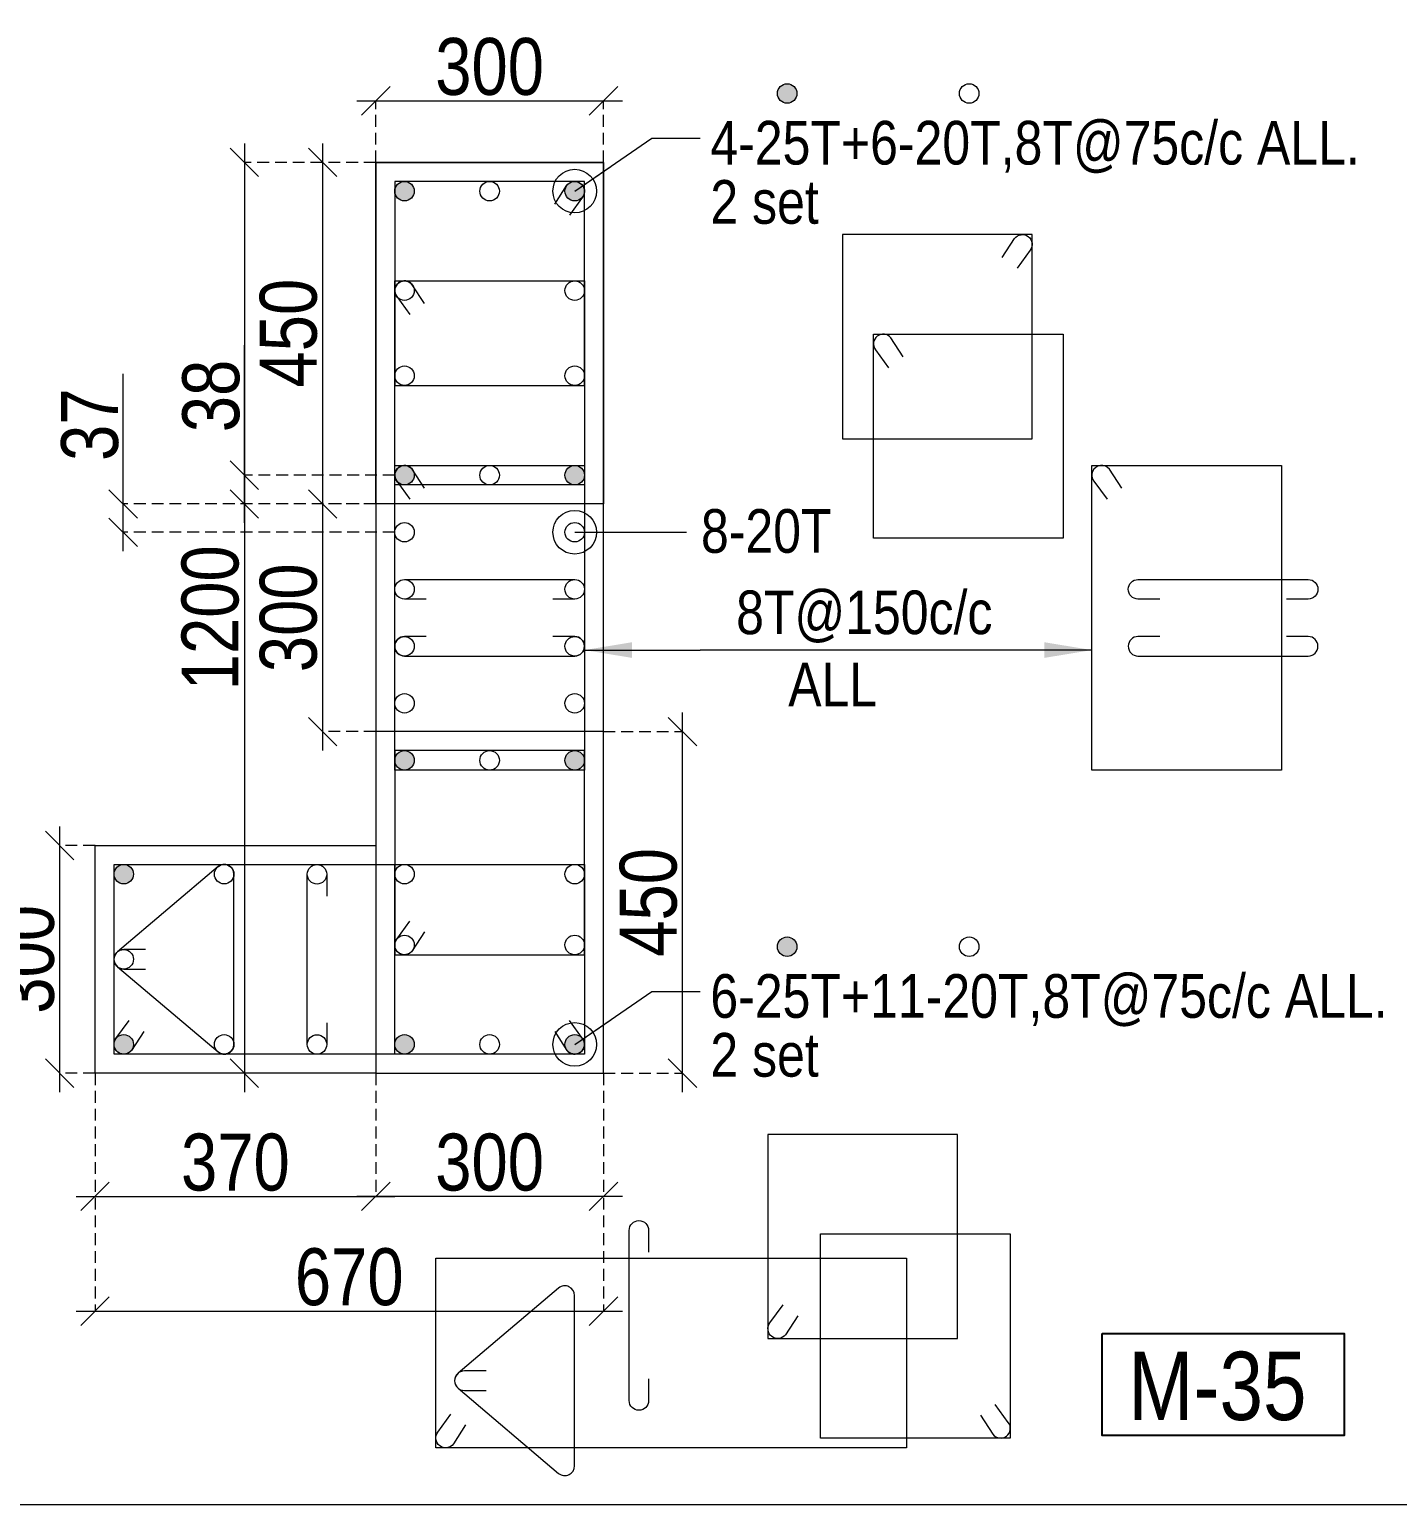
# Model space of a CAD drawing. Header units: millimetres. Extents: x 1112055 to 3390982, y -148532 to 766891.
# Drawn here: x 2122327 to 2129538, y 247151 to 254925 of the extents above; entities that cross this region are included whole.
import ezdxf
from ezdxf.enums import TextEntityAlignment as Align

# ---------------------------------------------------------------- set-up
doc = ezdxf.new("R2010")
doc.units = ezdxf.units.MM
doc.header["$PDMODE"] = 35
doc.header["$PDSIZE"] = -25
doc.linetypes.add('DASHED2', pattern=[0.375, 0.25, -0.125])
for name, color, linetype, lineweight in [('B COL', 1, 'Continuous', 30), ('B COL. SIZE DIM', 220, 'Continuous', 25), ('B COLSCH', 204, 'Continuous', 20), ('B STEEL', 34, 'Continuous', 15), ('B TITLE BLOCK', 250, 'Continuous', 0), ('B-ST TEXT', 7, 'Continuous', 9)]:
    doc.layers.add(name, color=color, linetype=linetype, lineweight=lineweight)
doc.layers.add('B TEXT', color=7, linetype='Continuous')
doc.styles.add('dim inside', font='romans.shx', dxfattribs={"width": 0.8, "height": 125})
doc.styles.add('SWINC', font='swissc.ttf')
doc.styles.add('TAHOMA', font='tahoma.ttf')
doc.dimstyles.new('dim inside', dxfattribs={"dimtxt": 125, "dimasz": 100, "dimexe": 0, "dimexo": 0, "dimgap": 10, "dimtad": 0, "dimdec": 0, "dimzin": 0, "dimdsep": 46, "dimtxsty": 'dim inside', "dimblk": 'SMALL', "dimcen": 0.09, "dimadec": 0, "dimazin": 0, "dimtfac": 1, "dimtdec": 0, "dimtofl": 0, "dimtmove": 0, "dimatfit": 3, "dimfxl": 1, "dimtolj": 1, "dimtzin": 0, "dimarcsym": 2})
doc.dimstyles.new('PARESH', dxfattribs={"dimscale": 0, "dimtxt": 300, "dimasz": 150, "dimexe": 150, "dimexo": 150, "dimgap": 25, "dimtad": 1, "dimdec": 0, "dimzin": 0, "dimdsep": 46, "dimtxsty": 'TAHOMA', "dimblk": 'ARCHTICK', "dimcen": 100, "dimdle": 150, "dimclrd": 251, "dimclre": 251, "dimclrt": 6, "dimadec": 0, "dimazin": 0, "dimtfac": 1, "dimtdec": 0, "dimtix": 1, "dimtofl": 0, "dimtmove": 0, "dimatfit": 2, "dimfxl": 0.18, "dimtolj": 1, "dimtzin": 0, "dimlwd": 9, "dimlwe": 9, "dimarcsym": 0})

# ---------------------------------------------------------------- blocks, each defined once
blk = doc.blocks.new('_Oblique')
at = {"color": 0, "linetype": 'ByBlock', "lineweight": -2}
blk.add_line((-0.5, -0.5), (0.5, 0.5), dxfattribs=at)
blk = doc.blocks.new('*D614')
at = {"layer": 'B COL. SIZE DIM', "color": 250, "lineweight": 9, "ltscale": 250, "transparency": 16777216}
blk.add_line((2124052.1, 254549), (2125452.1, 254549), dxfattribs=at)
at = {"layer": 'B COL. SIZE DIM', "color": 250, "linetype": 'DASHED2', "lineweight": 9, "ltscale": 250, "transparency": 16777216}
for p, q in [((2124152.1, 254224.1), (2124152.1, 254549)), ((2125352.1, 254224.1), (2125352.1, 254549))]:
    blk.add_line(p, q, dxfattribs=at)
at = {"layer": 'Defpoints', "color": 0, "ltscale": 250, "transparency": 16777216}
for p in [(2125352.1, 254549), (2124152.1, 254224.1), (2125352.1, 254224.1)]:
    blk.add_point(p, dxfattribs=at)
at = {"layer": 'B COL. SIZE DIM', "color": 250, "lineweight": 9, "ltscale": 250, "transparency": 16777216, "xscale": 150, "yscale": 150, "zscale": 150, "rotation": 180}
blk.add_blockref('_Oblique', (2124152.1, 254549), dxfattribs=at)
at = {"layer": 'B COL. SIZE DIM', "color": 250, "lineweight": 9, "ltscale": 250, "transparency": 16777216, "xscale": 150, "yscale": 150, "zscale": 150}
blk.add_blockref('_Oblique', (2125352.1, 254549), dxfattribs=at)
at = {"layer": 'B COL. SIZE DIM', "color": 6, "ltscale": 250, "transparency": 16777216, "insert": (2124752.1, 254727.8), "char_height": 300, "attachment_point": 5, "style": 'SWINC'}
blk.add_mtext('\\A1;300', dxfattribs=at)
blk = doc.blocks.new('*D615')
at = {"layer": 'B COL. SIZE DIM', "color": 250, "lineweight": 9, "ltscale": 250, "transparency": 16777216}
blk.add_line((2123871.6, 252524.1), (2123871.6, 251124.1), dxfattribs=at)
at = {"layer": 'B COL. SIZE DIM', "color": 250, "linetype": 'DASHED2', "lineweight": 9, "ltscale": 250, "transparency": 16777216}
for p, q in [((2124152.1, 252424.1), (2123871.6, 252424.1)), ((2124152.1, 251224.1), (2123871.6, 251224.1))]:
    blk.add_line(p, q, dxfattribs=at)
at = {"layer": 'Defpoints', "color": 0, "ltscale": 250, "transparency": 16777216}
for p in [(2124152.1, 252424.1), (2123871.6, 251224.1), (2124152.1, 251224.1)]:
    blk.add_point(p, dxfattribs=at)
at = {"layer": 'B COL. SIZE DIM', "color": 250, "lineweight": 9, "ltscale": 250, "transparency": 16777216, "xscale": 150, "yscale": 150, "zscale": 150}
for p, rotation in [((2123871.6, 252424.1), 90), ((2123871.6, 251224.1), 270)]:
    blk.add_blockref('_Oblique', p, dxfattribs=dict(at, rotation=rotation))
at = {"layer": 'B COL. SIZE DIM', "color": 6, "ltscale": 250, "transparency": 16777216, "insert": (2123692.8, 251824.1), "char_height": 300, "attachment_point": 5, "rotation": 90, "style": 'SWINC'}
blk.add_mtext('\\A1;300', dxfattribs=at)
blk = doc.blocks.new('*D616')
at = {"layer": 'B COL. SIZE DIM', "color": 250, "lineweight": 9, "ltscale": 250, "transparency": 16777216}
blk.add_line((2123871.6, 254324.1), (2123871.6, 252324.1), dxfattribs=at)
at = {"layer": 'B COL. SIZE DIM', "color": 250, "linetype": 'DASHED2', "lineweight": 9, "ltscale": 250, "transparency": 16777216}
for p, q in [((2124152.1, 254224.1), (2123871.6, 254224.1)), ((2124152.1, 252424.1), (2123871.6, 252424.1))]:
    blk.add_line(p, q, dxfattribs=at)
at = {"layer": 'Defpoints', "color": 0, "ltscale": 250, "transparency": 16777216}
for p in [(2124152.1, 254224.1), (2123871.6, 252424.1), (2124152.1, 252424.1)]:
    blk.add_point(p, dxfattribs=at)
at = {"layer": 'B COL. SIZE DIM', "color": 250, "lineweight": 9, "ltscale": 250, "transparency": 16777216, "xscale": 150, "yscale": 150, "zscale": 150}
for p, rotation in [((2123871.6, 254224.1), 90), ((2123871.6, 252424.1), 270)]:
    blk.add_blockref('_Oblique', p, dxfattribs=dict(at, rotation=rotation))
at = {"layer": 'B COL. SIZE DIM', "color": 6, "ltscale": 250, "transparency": 16777216, "insert": (2123692.8, 253324.1), "char_height": 300, "attachment_point": 5, "rotation": 90, "style": 'SWINC'}
blk.add_mtext('\\A1;450', dxfattribs=at)
blk = doc.blocks.new('*D617')
at = {"layer": 'B COL. SIZE DIM', "color": 250, "lineweight": 9, "ltscale": 250, "transparency": 16777216}
blk.add_line((2125768.8, 249324.1), (2125768.8, 251324.1), dxfattribs=at)
at = {"layer": 'B COL. SIZE DIM', "color": 250, "linetype": 'DASHED2', "lineweight": 9, "ltscale": 250, "transparency": 16777216}
for p, q in [((2125352.1, 251224.1), (2125768.8, 251224.1)), ((2125352.1, 249424.1), (2125768.8, 249424.1))]:
    blk.add_line(p, q, dxfattribs=at)
at = {"layer": 'Defpoints', "color": 0, "ltscale": 250, "transparency": 16777216}
for p in [(2125352.1, 251224.1), (2125768.8, 251224.1), (2125352.1, 249424.1)]:
    blk.add_point(p, dxfattribs=at)
at = {"layer": 'B COL. SIZE DIM', "color": 250, "lineweight": 9, "ltscale": 250, "transparency": 16777216, "xscale": 150, "yscale": 150, "zscale": 150}
for p, rotation in [((2125768.8, 251224.1), 90), ((2125768.8, 249424.1), 270)]:
    blk.add_blockref('_Oblique', p, dxfattribs=dict(at, rotation=rotation))
at = {"layer": 'B COL. SIZE DIM', "color": 6, "ltscale": 250, "transparency": 16777216, "insert": (2125590, 250324.1), "char_height": 300, "attachment_point": 5, "rotation": 90, "style": 'SWINC'}
blk.add_mtext('\\A1;450', dxfattribs=at)
blk = doc.blocks.new('*D618')
at = {"layer": 'B COL. SIZE DIM', "color": 250, "lineweight": 9, "ltscale": 250, "transparency": 16777216}
blk.add_line((2123459.4, 254324.1), (2123459.4, 249324.1), dxfattribs=at)
at = {"layer": 'B COL. SIZE DIM', "color": 250, "linetype": 'DASHED2', "lineweight": 9, "ltscale": 250, "transparency": 16777216}
for p, q in [((2124152.1, 254224.1), (2123459.4, 254224.1)), ((2124152.1, 249424.1), (2123459.4, 249424.1))]:
    blk.add_line(p, q, dxfattribs=at)
at = {"layer": 'Defpoints', "color": 0, "ltscale": 250, "transparency": 16777216}
for p in [(2124152.1, 254224.1), (2123459.4, 249424.1), (2124152.1, 249424.1)]:
    blk.add_point(p, dxfattribs=at)
at = {"layer": 'B COL. SIZE DIM', "color": 250, "lineweight": 9, "ltscale": 250, "transparency": 16777216, "xscale": 150, "yscale": 150, "zscale": 150}
for p, rotation in [((2123459.4, 254224.1), 90), ((2123459.4, 249424.1), 270)]:
    blk.add_blockref('_Oblique', p, dxfattribs=dict(at, rotation=rotation))
at = {"layer": 'B COL. SIZE DIM', "color": 6, "ltscale": 250, "transparency": 16777216, "insert": (2123280.3, 251824.1), "char_height": 300, "attachment_point": 5, "rotation": 90, "style": 'SWINC'}
blk.add_mtext('\\A1;1200', dxfattribs=at)
blk = doc.blocks.new('*D619')
at = {"layer": 'B COL. SIZE DIM', "color": 250, "linetype": 'DASHED2', "lineweight": 9, "ltscale": 250, "transparency": 16777216}
for p, q in [((2124152.1, 249424.1), (2124152.1, 248774.6)), ((2125352.1, 249424.1), (2125352.1, 248774.6))]:
    blk.add_line(p, q, dxfattribs=at)
at = {"layer": 'B COL. SIZE DIM', "color": 250, "lineweight": 9, "ltscale": 250, "transparency": 16777216}
blk.add_line((2125452.1, 248774.6), (2124052.1, 248774.6), dxfattribs=at)
at = {"layer": 'Defpoints', "color": 0, "ltscale": 250, "transparency": 16777216}
for p in [(2124152.1, 249424.1), (2125352.1, 249424.1), (2124152.1, 248774.6)]:
    blk.add_point(p, dxfattribs=at)
at = {"layer": 'B COL. SIZE DIM', "color": 250, "lineweight": 9, "ltscale": 250, "transparency": 16777216, "xscale": 150, "yscale": 150, "zscale": 150, "rotation": 180}
blk.add_blockref('_Oblique', (2124152.1, 248774.6), dxfattribs=at)
at = {"layer": 'B COL. SIZE DIM', "color": 250, "lineweight": 9, "ltscale": 250, "transparency": 16777216, "xscale": 150, "yscale": 150, "zscale": 150}
blk.add_blockref('_Oblique', (2125352.1, 248774.6), dxfattribs=at)
at = {"layer": 'B COL. SIZE DIM', "color": 6, "ltscale": 250, "transparency": 16777216, "insert": (2124752.1, 248953.4), "char_height": 300, "attachment_point": 5, "style": 'SWINC'}
blk.add_mtext('\\A1;300', dxfattribs=at)
blk = doc.blocks.new('_ArchTick')
at = {"color": 0, "linetype": 'ByBlock', "const_width": 0.15}
blk.add_lwpolyline([(-0.5, -0.5), (0.5, 0.5)], dxfattribs=at)
blk = doc.blocks.new('*D1723')
at = {"layer": 'B COL. SIZE DIM', "color": 250, "linetype": 'DASHED2', "lineweight": 9, "ltscale": 250, "transparency": 16777216}
for p, q in [((2122672.2, 249424.1), (2122672.2, 248774.6)), ((2124152.1, 249424.1), (2124152.1, 248774.6))]:
    blk.add_line(p, q, dxfattribs=at)
at = {"layer": 'B COL. SIZE DIM', "color": 250, "lineweight": 9, "ltscale": 250, "transparency": 16777216}
blk.add_line((2122572.2, 248774.6), (2124252.1, 248774.6), dxfattribs=at)
at = {"layer": 'Defpoints', "color": 0, "ltscale": 250, "transparency": 16777216}
for p in [(2122672.2, 249424.1), (2124152.1, 249424.1), (2124152.1, 248774.6)]:
    blk.add_point(p, dxfattribs=at)
at = {"layer": 'B COL. SIZE DIM', "color": 250, "lineweight": 9, "ltscale": 250, "transparency": 16777216, "xscale": 150, "yscale": 150, "zscale": 150, "rotation": 180}
blk.add_blockref('_Oblique', (2122672.2, 248774.6), dxfattribs=at)
at = {"layer": 'B COL. SIZE DIM', "color": 250, "lineweight": 9, "ltscale": 250, "transparency": 16777216, "xscale": 150, "yscale": 150, "zscale": 150}
blk.add_blockref('_Oblique', (2124152.1, 248774.6), dxfattribs=at)
at = {"layer": 'B COL. SIZE DIM', "color": 6, "ltscale": 250, "transparency": 16777216, "insert": (2123412.1, 248953.4), "char_height": 300, "attachment_point": 5, "style": 'SWINC'}
blk.add_mtext('\\A1;370', dxfattribs=at)
blk = doc.blocks.new('*D1724')
at = {"layer": 'B COL. SIZE DIM', "color": 250, "lineweight": 9, "ltscale": 250, "transparency": 16777216}
blk.add_line((2122486.3, 249324.1), (2122486.3, 250724.1), dxfattribs=at)
at = {"layer": 'B COL. SIZE DIM', "color": 250, "linetype": 'DASHED2', "lineweight": 9, "ltscale": 250, "transparency": 16777216}
for p, q in [((2122672.2, 250624.1), (2122486.3, 250624.1)), ((2122672.2, 249424.1), (2122486.3, 249424.1))]:
    blk.add_line(p, q, dxfattribs=at)
at = {"layer": 'Defpoints', "color": 0, "ltscale": 250, "transparency": 16777216}
for p in [(2122486.3, 250624.1), (2122672.2, 250624.1), (2122672.2, 249424.1)]:
    blk.add_point(p, dxfattribs=at)
at = {"layer": 'B COL. SIZE DIM', "color": 250, "lineweight": 9, "ltscale": 250, "transparency": 16777216, "xscale": 150, "yscale": 150, "zscale": 150}
for p, rotation in [((2122486.3, 250624.1), 90), ((2122486.3, 249424.1), 270)]:
    blk.add_blockref('_Oblique', p, dxfattribs=dict(at, rotation=rotation))
at = {"layer": 'B COL. SIZE DIM', "color": 6, "ltscale": 250, "transparency": 16777216, "insert": (2122307.5, 250024.1), "char_height": 300, "attachment_point": 5, "rotation": 90, "style": 'SWINC'}
blk.add_mtext('\\A1;300', dxfattribs=at)
blk = doc.blocks.new('*D2491')
at = {"layer": 'B COL. SIZE DIM', "color": 250, "linetype": 'DASHED2', "lineweight": 9, "ltscale": 250, "transparency": 16777216}
for p, q in [((2122672.2, 249424.1), (2122672.2, 248170)), ((2125352.1, 249424.1), (2125352.1, 248170))]:
    blk.add_line(p, q, dxfattribs=at)
at = {"layer": 'B COL. SIZE DIM', "color": 250, "lineweight": 9, "ltscale": 250, "transparency": 16777216}
blk.add_line((2122572.2, 248170), (2125452.1, 248170), dxfattribs=at)
at = {"layer": 'Defpoints', "color": 0, "ltscale": 250, "transparency": 16777216}
for p in [(2122672.2, 249424.1), (2125352.1, 249424.1), (2125352.1, 248170)]:
    blk.add_point(p, dxfattribs=at)
at = {"layer": 'B COL. SIZE DIM', "color": 250, "lineweight": 9, "ltscale": 250, "transparency": 16777216, "xscale": 150, "yscale": 150, "zscale": 150, "rotation": 180}
blk.add_blockref('_Oblique', (2122672.2, 248170), dxfattribs=at)
at = {"layer": 'B COL. SIZE DIM', "color": 250, "lineweight": 9, "ltscale": 250, "transparency": 16777216, "xscale": 150, "yscale": 150, "zscale": 150}
blk.add_blockref('_Oblique', (2125352.1, 248170), dxfattribs=at)
at = {"layer": 'B COL. SIZE DIM', "color": 6, "ltscale": 250, "transparency": 16777216, "insert": (2124012.1, 248349), "char_height": 300, "attachment_point": 5, "style": 'SWINC'}
blk.add_mtext('\\A1;670', dxfattribs=at)
blk = doc.blocks.new('*D3070')
at = {"layer": 'B COL. SIZE DIM', "color": 250, "lineweight": 9, "ltscale": 250, "transparency": 16777216}
for p, q in [((2122820.6, 252424.1), (2122820.6, 253109.9)), ((2122820.6, 252175), (2122820.6, 252424.1))]:
    blk.add_line(p, q, dxfattribs=at)
at = {"layer": 'B COL. SIZE DIM', "color": 250, "linetype": 'DASHED2', "lineweight": 9, "ltscale": 250, "transparency": 16777216}
for p, q in [((2124252.1, 252424.1), (2122820.6, 252424.1)), ((2124252.1, 252275), (2122820.6, 252275))]:
    blk.add_line(p, q, dxfattribs=at)
at = {"layer": 'Defpoints', "color": 0, "transparency": 16777216}
for p in [(2122820.6, 252424.1), (2124252.1, 252424.1), (2124252.1, 252275)]:
    blk.add_point(p, dxfattribs=at)
at = {"layer": 'B COL. SIZE DIM', "color": 250, "lineweight": 9, "transparency": 16777216, "xscale": 150, "yscale": 150, "zscale": 150}
for p, rotation in [((2122820.6, 252424.1), 90), ((2122820.6, 252275), 270)]:
    blk.add_blockref('_Oblique', p, dxfattribs=dict(at, rotation=rotation))
at = {"layer": 'B COL. SIZE DIM', "color": 6, "transparency": 16777216, "insert": (2122645.6, 252842), "char_height": 300, "attachment_point": 5, "rotation": 90, "style": 'SWINC'}
blk.add_mtext('\\A1;37', dxfattribs=at)
blk = doc.blocks.new('*D3071')
at = {"layer": 'B COL. SIZE DIM', "color": 250, "lineweight": 9, "ltscale": 250, "transparency": 16777216}
for p, q in [((2123459.4, 252575.6), (2123459.4, 253261.3)), ((2123459.4, 252324.1), (2123459.4, 252575.6))]:
    blk.add_line(p, q, dxfattribs=at)
at = {"layer": 'B COL. SIZE DIM', "color": 250, "linetype": 'DASHED2', "lineweight": 9, "ltscale": 250, "transparency": 16777216}
for p, q in [((2124252.1, 252575.6), (2123459.4, 252575.6)), ((2124252.1, 252424.1), (2123459.4, 252424.1))]:
    blk.add_line(p, q, dxfattribs=at)
at = {"layer": 'Defpoints', "color": 0, "transparency": 16777216}
for p in [(2123459.4, 252575.6), (2124252.1, 252575.6), (2124252.1, 252424.1)]:
    blk.add_point(p, dxfattribs=at)
at = {"layer": 'B COL. SIZE DIM', "color": 250, "lineweight": 9, "transparency": 16777216, "xscale": 150, "yscale": 150, "zscale": 150}
for p, rotation in [((2123459.4, 252575.6), 90), ((2123459.4, 252424.1), 270)]:
    blk.add_blockref('_Oblique', p, dxfattribs=dict(at, rotation=rotation))
at = {"layer": 'B COL. SIZE DIM', "color": 6, "transparency": 16777216, "insert": (2123284.4, 252993.4), "char_height": 300, "attachment_point": 5, "rotation": 90, "style": 'SWINC'}
blk.add_mtext('\\A1;38', dxfattribs=at)

msp = doc.modelspace()

# ---------------------------------------------------------------- hatches: boundary and pattern name
at = {"layer": 'B STEEL', "lineweight": 13}
h = msp.add_hatch(color=256, dxfattribs=at)
h.dxf.hatch_style = 1
edge = h.paths.add_edge_path()
edge.add_arc((2126320.4, 254587.6), 51.4, 0, 360)
h = msp.add_hatch(color=256, dxfattribs=at)
h.dxf.hatch_style = 1
edge = h.paths.add_edge_path()
edge.add_arc((2124303.6, 254072.7), 51.4, 0, 360)
h = msp.add_hatch(color=256, dxfattribs=at)
h.dxf.hatch_style = 1
edge = h.paths.add_edge_path()
edge.add_arc((2125200.7, 254072.7), 51.4, 0, 360)
h = msp.add_hatch(color=256, dxfattribs=at)
h.dxf.hatch_style = 1
edge = h.paths.add_edge_path()
edge.add_arc((2124303.6, 252575.6), 51.4, 0, 360)
h = msp.add_hatch(color=256, dxfattribs=at)
h.dxf.hatch_style = 1
edge = h.paths.add_edge_path()
edge.add_arc((2125200.7, 252575.6), 51.4, 0, 360)
h = msp.add_hatch(color=256, dxfattribs=at)
h.dxf.hatch_style = 1
edge = h.paths.add_edge_path()
edge.add_arc((2124303.6, 251072.7), 51.4, 0, 360)
h = msp.add_hatch(color=256, dxfattribs=at)
h.dxf.hatch_style = 1
edge = h.paths.add_edge_path()
edge.add_arc((2125200.7, 251072.7), 51.4, 0, 360)
h = msp.add_hatch(color=256, dxfattribs=at)
h.dxf.hatch_style = 1
edge = h.paths.add_edge_path()
edge.add_arc((2122823.6, 250472.7), 51.4, 0, 360)
h = msp.add_hatch(color=256, dxfattribs=at)
h.dxf.hatch_style = 1
edge = h.paths.add_edge_path()
edge.add_arc((2126320.4, 250090.5), 51.4, 0, 360)
h = msp.add_hatch(color=256, dxfattribs=at)
h.dxf.hatch_style = 1
edge = h.paths.add_edge_path()
edge.add_arc((2122823.6, 249575.6), 51.4, 0, 360)
h = msp.add_hatch(color=256, dxfattribs=at)
h.dxf.hatch_style = 1
edge = h.paths.add_edge_path()
edge.add_arc((2124303.6, 249575.6), 51.4, 0, 360)
h = msp.add_hatch(color=256, dxfattribs=at)
h.dxf.hatch_style = 1
edge = h.paths.add_edge_path()
edge.add_arc((2125200.7, 249575.6), 51.4, 0, 360)

# ---------------------------------------------------------------- linework, layer by layer
at = {"layer": 'B COL', "lineweight": 13}
for points in [[(2124152.1, 249424.1), (2125352.1, 249424.1), (2125352.1, 254224.1), (2124152.1, 254224.1)], [(2124152.1, 254224.1), (2125352.1, 254224.1), (2125352.1, 252424.1), (2124152.1, 252424.1)], [(2124152.1, 249424.1), (2125352.1, 249424.1), (2125352.1, 251224.1), (2124152.1, 251224.1)], [(2122672.2, 250624.1), (2124152.1, 250624.1), (2124152.1, 249424.1), (2122672.2, 249424.1)]]:
    msp.add_lwpolyline(points, close=True, dxfattribs=at)
at = {"layer": 'B COLSCH', "color": 250, "lineweight": 0}
msp.add_line((2088785.4, 247150.7), (2230883.4, 247150.7), dxfattribs=at)
at = {"layer": 'B STEEL', "lineweight": 13}
for points in [[(2124252.1, 253048.4), (2125252.1, 253048.4), (2125252.1, 254124.1), (2124252.1, 254124.1)], [(2126611.6, 252767.9), (2127611.6, 252767.9), (2127611.6, 253843.6), (2126611.6, 253843.6)], [(2124252.1, 253599.9), (2125252.1, 253599.9), (2125252.1, 252524.1), (2124252.1, 252524.1)], [(2126775.5, 253319.3), (2127775.5, 253319.3), (2127775.5, 252243.6), (2126775.5, 252243.6)], [(2124252.1, 250048.4), (2125252.1, 250048.4), (2125252.1, 251124.1), (2124252.1, 251124.1)], [(2122772.2, 250524.1), (2125252.1, 250524.1), (2125252.1, 249524.1), (2122772.2, 249524.1)], [(2124252.1, 250524.1), (2125252.1, 250524.1), (2125252.1, 249524.1), (2124252.1, 249524.1)], [(2126219.2, 248025.1), (2127219.2, 248025.1), (2127219.2, 249100.8), (2126219.2, 249100.8)], [(2126496.7, 248576.5), (2127496.7, 248576.5), (2127496.7, 247500.8), (2126496.7, 247500.8)], [(2124468.8, 248449.8), (2126948.8, 248449.8), (2126948.8, 247449.8), (2124468.8, 247449.8)]]:
    msp.add_lwpolyline(points, close=True, dxfattribs=at)
for points in [[(2125095.1, 254004), (2125159.9, 254103.9, -1), (2125241.6, 254041.5), (2125172.6, 253946.6)], [(2127454.6, 253723.4), (2127519.4, 253823.4, -1), (2127601.1, 253761), (2127532.1, 253666.1)], [(2124409.2, 253479.7), (2124344.4, 253579.7, 1), (2124262.7, 253517.2), (2124331.7, 253422.3)], [(2126932.5, 253199.1), (2126867.8, 253299.1, 1), (2126786.1, 253236.7), (2126855.1, 253141.8)], [(2123893.7, 249689.7), (2123893.7, 249575.2, -1), (2123790.9, 249575.2), (2123790.9, 250472.4, -1), (2123893.7, 250472.4), (2123893.7, 250357.8)], [(2124409.2, 250168.6), (2124344.4, 250068.6, -1), (2124262.7, 250131.1), (2124331.7, 250226)], [(2122938.1, 250075.6), (2122823.6, 250075.6, 1), (2122823.6, 249972.7), (2122938.1, 249972.7)], [(2122929.2, 249644.3), (2122864.4, 249544.3, -1), (2122782.7, 249606.8), (2122851.7, 249701.7)], [(2125095.1, 249644.3), (2125159.9, 249544.3, 1), (2125241.6, 249606.8), (2125172.6, 249701.7)], [(2125590.4, 247813), (2125590.4, 247698.5, -1), (2125487.6, 247698.5), (2125487.6, 248595.6, -1), (2125590.4, 248595.6), (2125590.4, 248481.1)], [(2126376.2, 248145.3), (2126311.5, 248045.3, -1), (2126229.7, 248107.8), (2126298.8, 248202.6)], [(2124733.7, 247854.6), (2124619.1, 247854.6, 1), (2124619.1, 247751.7), (2124733.7, 247751.7)], [(2127339.7, 247621), (2127404.5, 247521, 1), (2127486.2, 247583.5), (2127417.1, 247678.3)], [(2124625.8, 247570), (2124561, 247470, -1), (2124479.3, 247532.5), (2124548.3, 247627.3)]]:
    msp.add_lwpolyline(points, format="xyb", dxfattribs=at)
at = {"layer": 'B STEEL', "color": 3, "lineweight": 13}
for points in [[(2125252.1, 251021.3), (2124252.1, 251021.3), (2124252.1, 252627), (2125252.1, 252627)], [(2128926.9, 251021.3), (2127926.9, 251021.3), (2127926.9, 252627), (2128926.9, 252627)]]:
    msp.add_lwpolyline(points, close=True, dxfattribs=at)
for points in [[(2124409.2, 252506.8), (2124344.4, 252606.8, 1), (2124262.7, 252544.3), (2124331.7, 252449.5)], [(2128083.9, 252506.8), (2128019.1, 252606.8, 1), (2127937.4, 252544.3), (2128006.5, 252449.5)], [(2124418.1, 251923), (2124303.6, 251923, -1), (2124303.6, 252025.8), (2125200.7, 252025.8, -1), (2125200.7, 251923), (2125086.2, 251923)], [(2128284.4, 251923), (2128169.8, 251923, -1), (2128169.8, 252025.8), (2129067, 252025.8, -1), (2129067, 251923), (2128952.4, 251923)], [(2124418.1, 251725.3), (2124303.6, 251725.3, 1), (2124303.6, 251622.4), (2125200.7, 251622.4, 1), (2125200.7, 251725.3), (2125086.2, 251725.3)], [(2128284.4, 251725.3), (2128169.8, 251725.3, 1), (2128169.8, 251622.4), (2129067, 251622.4, 1), (2129067, 251725.3), (2128952.4, 251725.3)]]:
    msp.add_lwpolyline(points, format="xyb", dxfattribs=at)
at = {"layer": 'B STEEL', "lineweight": 13}
for points in [[(2123320.4, 250512.6), (2122791.1, 250064, 0.474519), (2122791.1, 249984.3), (2123320.4, 249535.7, 0.632354), (2123404.3, 249575.6), (2123404.3, 250472.7, 0.632354)], [(2125116, 248291.5), (2124586.6, 247843, 0.474519), (2124586.6, 247763.3), (2125116, 247314.7, 0.632354), (2125199.9, 247354.6), (2125199.9, 248251.7, 0.632354)]]:
    msp.add_lwpolyline(points, format="xyb", close=True, dxfattribs=at)
for centre in [(2126320.4, 254587.6), (2127280.1, 254587.6), (2124303.6, 254072.7), (2124752.1, 254072.7), (2125200.7, 254072.7), (2124303.6, 253548.4), (2125200.7, 253548.4), (2124303.6, 253099.9), (2125200.7, 253099.9), (2124303.6, 252575.6), (2124752.1, 252575.6), (2125200.7, 252575.6), (2124303.6, 252275), (2125200.7, 252275), (2124303.6, 251974.4), (2125200.7, 251974.4), (2124303.6, 251673.9), (2125200.7, 251673.9), (2124303.6, 251373.3), (2125200.7, 251373.3), (2124303.6, 251072.7), (2124752.1, 251072.7), (2125200.7, 251072.7), (2122823.6, 250472.7), (2123352.9, 250472.7), (2123842.3, 250472.4), (2124303.6, 250472.7), (2125200.7, 250472.7), (2124303.6, 250099.9), (2125200.7, 250099.9), (2126320.4, 250090.5), (2127280.1, 250090.5), (2122823.6, 250024.1), (2122823.6, 249575.6), (2123352.9, 249575.6), (2123842.3, 249575.2), (2124303.6, 249575.6), (2124752.1, 249575.6), (2125200.7, 249575.6)]:
    msp.add_circle(centre, 51.4, dxfattribs=at)
at = {"layer": 'B TEXT', "color": 1}
msp.add_lwpolyline([(2127981.3, 248052.4), (2129255.9, 248052.4), (2129255.9, 247514.4), (2127981.3, 247514.4)], close=True, dxfattribs=at)

# ---------------------------------------------------------------- texts
at = {"layer": 'B TEXT', "lineweight": 15, "style": 'SWINC'}
for s, p in [('4-25T+6-20T,8T@75c/c ALL.', (2125915.7, 254144)), ('2 set', (2125915.7, 253831.9)), ('8-20T', (2125866.2, 252097.7)), ('8T@150c/c', (2126051.6, 251668.9)), ('ALL', (2126326.2, 251288.2)), ('6-25T+11-20T,8T@75c/c ALL.', (2125915.7, 249646.9)), ('2 set', (2125915.7, 249336.7))]:
    msp.add_text(s, height=230, dxfattribs=at).set_placement(p, align=Align.BOTTOM_LEFT)
at = {"layer": 'B TEXT', "color": 1, "style": 'SWINC'}
msp.add_text('M-35', height=360, dxfattribs=at).set_placement((2128118.7, 247487.8), align=Align.BOTTOM_LEFT)
at = {"layer": 'B TITLE BLOCK', "color": 251, "insert": (2313291.7, 247894.7), "char_height": 184.392, "attachment_point": 2, "style": 'SWINC'}
msp.add_mtext_dynamic_manual_height_columns('\\pxsm1,qj;{\\fBankGothic Lt BT|b0|i0|c0|p34;BHOOMI\\P\\ps*,q*;\\fGost|b0|i0|c0|p2;\\H0.8x;- CONSULTANTS -\\C1; }', width=482147.504, gutter_width=0, heights=[67819.6], dxfattribs=at)

# ---------------------------------------------------------------- dimensions: what is measured, and where the dimension line sits
at = {"layer": 'B COL. SIZE DIM', "color": 250, "ltscale": 250}
for base, p1, p2, picture, middle in [((2125352.1, 254549), (2124152.1, 254224.1), (2125352.1, 254224.1), '*D614', (2124752.1, 254727.8)), ((2125352.1, 248170), (2122672.2, 249424.1), (2125352.1, 249424.1), '*D2491', (2124012.1, 248349)), ((2124152.1, 248774.6), (2125352.1, 249424.1), (2124152.1, 249424.1), '*D619', (2124752.1, 248953.4))]:
    dim = msp.add_linear_dim(base=base, p1=p1, p2=p2, dimstyle='dim inside', override={"dimtxt": 300, "dimasz": 150, "dimgap": 25, "dimtad": 3, "dimlfac": 0.25, "dimtxsty": 'SWINC', "dimblk1": 'Oblique', "dimblk2": 'Oblique', "dimsah": 1, "dimdle": 100, "dimclrd": 250, "dimclre": 250, "dimclrt": 6, "dimfxl": 1000, "dimlwd": 9, "dimlwe": 9}, dxfattribs=at)
    dim.commit()
    dim.dimension.update_dxf_attribs({"geometry": picture, "text_midpoint": middle})
for base, p1, p2, angle, picture, middle in [((2123459.4, 249424.1), (2124152.1, 254224.1), (2124152.1, 249424.1), 90, '*D618', (2123280.3, 251824.1)), ((2123871.6, 252424.1), (2124152.1, 254224.1), (2124152.1, 252424.1), 90, '*D616', (2123692.8, 253324.1)), ((2123459.4, 252575.6), (2124252.1, 252424.1), (2124252.1, 252575.6), 90, '*D3071', (2123284.4, 252993.4)), ((2122820.6, 252424.1), (2124252.1, 252275), (2124252.1, 252424.1), 90, '*D3070', (2122645.6, 252842)), ((2123871.6, 251224.1), (2124152.1, 252424.1), (2124152.1, 251224.1), 90, '*D615', (2123692.8, 251824.1)), ((2125768.8, 251224.1), (2125352.1, 249424.1), (2125352.1, 251224.1), 270, '*D617', (2125590, 250324.1)), ((2122486.3, 250624.1), (2122672.2, 249424.1), (2122672.2, 250624.1), 90, '*D1724', (2122307.5, 250024.1)), ((2124152.1, 248774.6), (2122672.2, 249424.1), (2124152.1, 249424.1), 180, '*D1723', (2123412.1, 248953.4))]:
    dim = msp.add_linear_dim(base=base, p1=p1, p2=p2, angle=angle, dimstyle='dim inside', override={"dimtxt": 300, "dimasz": 150, "dimgap": 25, "dimtad": 3, "dimlfac": 0.25, "dimtxsty": 'SWINC', "dimblk1": 'Oblique', "dimblk2": 'Oblique', "dimsah": 1, "dimdle": 100, "dimclrd": 250, "dimclre": 250, "dimclrt": 6, "dimfxl": 1000, "dimlwd": 9, "dimlwe": 9}, dxfattribs=at)
    dim.commit()
    dim.dimension.update_dxf_attribs({"geometry": picture, "text_midpoint": middle})

# ---------------------------------------------------------------- leaders
at = {"layer": 'B-ST TEXT', "lineweight": 15}
for points, override in [([(2125200.7, 254072.7), (2125607.9, 254352.3), (2125862.3, 254352.3)], {"dimscale": 1, "dimasz": 230, "dimtad": 0, "dimclrd": 0, "dimldrblk": 'Origin', "dimtfill": 2}), ([(2125200.7, 252275), (2125789.1, 252275)], {"dimscale": 1, "dimasz": 230, "dimtad": 0, "dimclrd": 0, "dimldrblk": 'Origin', "dimtfill": 2}), ([(2125252.1, 251654), (2125861.3, 251654)], {"dimscale": 1, "dimasz": 250, "dimtad": 0, "dimclrd": 0, "dimtfill": 2}), ([(2127926.9, 251654), (2125861.3, 251654)], {"dimscale": 1, "dimasz": 250, "dimtad": 0, "dimclrd": 0, "dimtfill": 2}), ([(2125200.7, 249575.6), (2125607.9, 249855.2), (2125862.3, 249855.2)], {"dimscale": 1, "dimasz": 230, "dimtad": 0, "dimclrd": 0, "dimldrblk": 'Origin', "dimtfill": 2})]:
    msp.add_leader(points, dimstyle='PARESH', override=override, dxfattribs=at)

doc.saveas('drawing.dxf')
